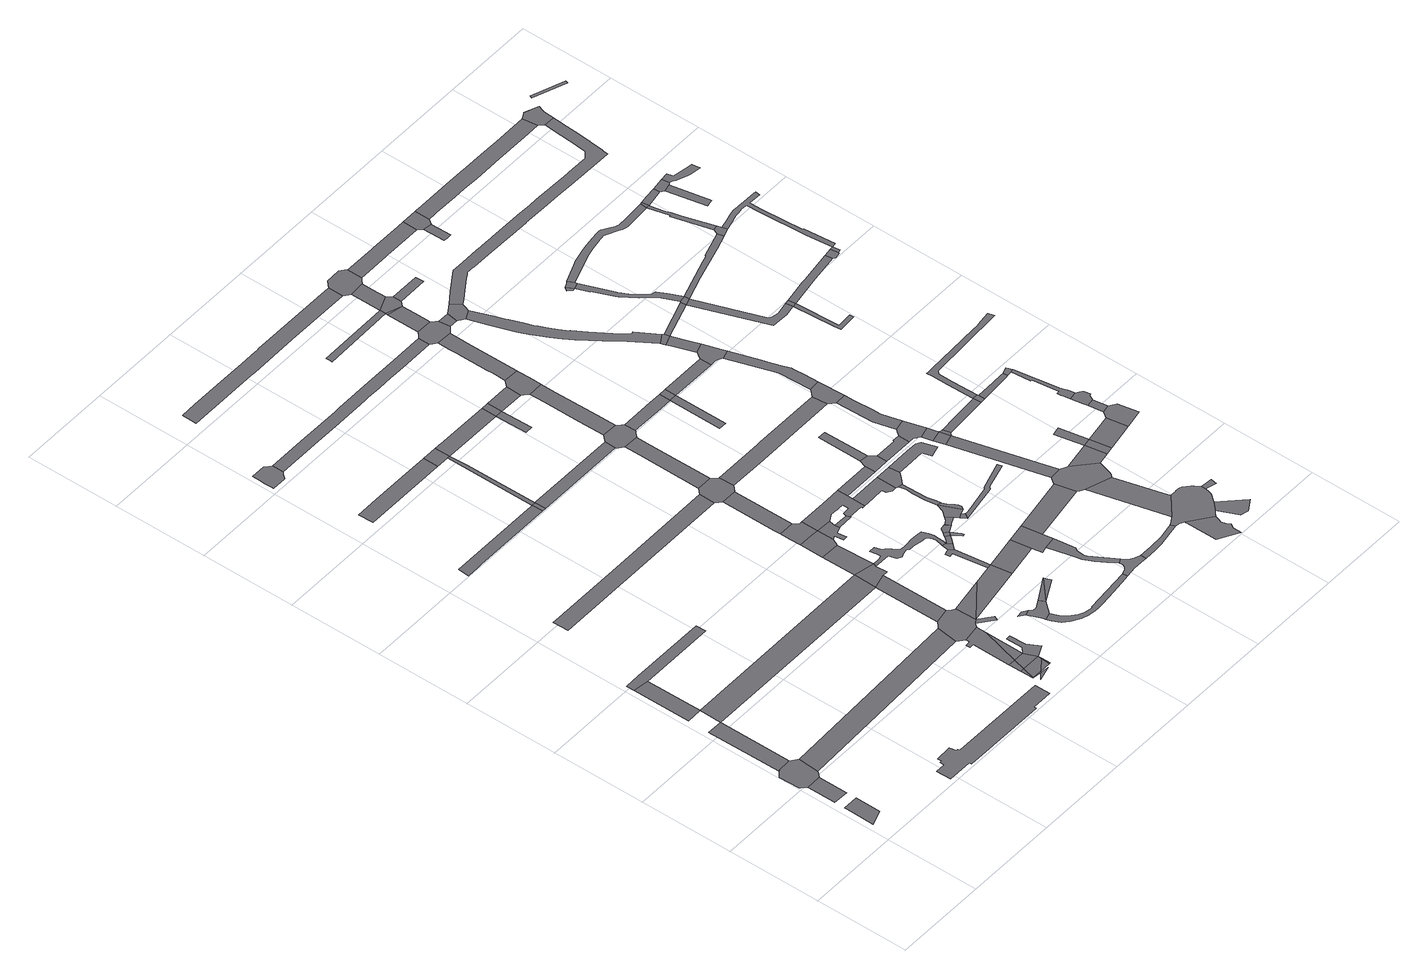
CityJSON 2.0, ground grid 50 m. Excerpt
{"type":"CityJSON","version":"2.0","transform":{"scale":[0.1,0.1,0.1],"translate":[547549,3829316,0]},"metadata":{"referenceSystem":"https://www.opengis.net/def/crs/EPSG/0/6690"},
"CityObjects":{
"road1":{"type":"Road","attributes":{"RoadStructureAttribute.sectionType":"1"},"geometry":[{"type":"MultiSurface","lod":"1","boundaries":[[[0,1,2,3,4]]]}]},
"road2":{"type":"Road","attributes":{"RoadStructureAttribute.sectionType":"1"},"geometry":[{"type":"MultiSurface","lod":"1","boundaries":[[[5,6,7,8,9]]]}]},
"road3":{"type":"Road","geometry":[{"type":"MultiSurface","lod":"1","boundaries":[[[10,11,12,13,14,15,16,17,18,19,5,9,20,21,22]]]}]},
"road4":{"type":"Road","attributes":{"RoadStructureAttribute.sectionType":"1"},"geometry":[{"type":"MultiSurface","lod":"1","boundaries":[[[23,24,13,12,25]]]}]},
"road5":{"type":"Road","geometry":[{"type":"MultiSurface","lod":"1","boundaries":[[[26,27,28,29]]]}]},
"road6":{"type":"Road","attributes":{"RoadStructureAttribute.sectionType":"1"},"geometry":[{"type":"MultiSurface","lod":"1","boundaries":[[[30,31,32,33,26,29]]]}]},
"road7":{"type":"Road","attributes":{"RoadStructureAttribute.sectionType":"1"},"geometry":[{"type":"MultiSurface","lod":"1","boundaries":[[[34,22,21,35]]]}]},
"road8":{"type":"Road","attributes":{"RoadStructureAttribute.sectionType":"1"},"geometry":[{"type":"MultiSurface","lod":"1","boundaries":[[[36,37,38,39,40,41,42,43,44,45,46,47,48,49,50,51]]]}]},
"road9":{"type":"Road","attributes":{"RoadStructureAttribute.sectionType":"1"},"geometry":[{"type":"MultiSurface","lod":"1","boundaries":[[[28,25,52,53]]]}]},
"road10":{"type":"Road","geometry":[{"type":"MultiSurface","lod":"1","boundaries":[[[54,55,56,57,58,59,60,61,62,63,64,65]]]}]},
"road11":{"type":"Road","attributes":{"RoadStructureAttribute.sectionType":"1"},"geometry":[{"type":"MultiSurface","lod":"1","boundaries":[[[66,67,68,69,70,71,72]]]}]},
"road12":{"type":"Road","attributes":{"RoadStructureAttribute.sectionType":"1"},"geometry":[{"type":"MultiSurface","lod":"1","boundaries":[[[73,74,75,76,77,78,79,80]]]}]},
"road13":{"type":"Road","geometry":[{"type":"MultiSurface","lod":"1","boundaries":[[[81,82,83]]]}]},
"road14":{"type":"Road","attributes":{"RoadStructureAttribute.sectionType":"1"},"geometry":[{"type":"MultiSurface","lod":"1","boundaries":[[[84,85,82,86]]]}]},
"road15":{"type":"Road","attributes":{"RoadStructureAttribute.sectionType":"1"},"geometry":[{"type":"MultiSurface","lod":"1","boundaries":[[[87,88,89,90,91,92]]]}]},
"road16":{"type":"Road","attributes":{"RoadStructureAttribute.sectionType":"1"},"geometry":[{"type":"MultiSurface","lod":"1","boundaries":[[[93,94,95,86]]]}]},
"road17":{"type":"Road","geometry":[{"type":"MultiSurface","lod":"1","boundaries":[[[96,81,83,97]]]}]},
"road18":{"type":"Road","attributes":{"RoadStructureAttribute.sectionType":"1"},"geometry":[{"type":"MultiSurface","lod":"1","boundaries":[[[83,82,85,98,99]]]}]},
"road19":{"type":"Road","geometry":[{"type":"MultiSurface","lod":"1","boundaries":[[[98,85,100]]]}]},
"road20":{"type":"Road","geometry":[{"type":"MultiSurface","lod":"1","boundaries":[[[97,83,99,101]]]}]},
"road21":{"type":"Road","attributes":{"RoadStructureAttribute.sectionType":"1"},"geometry":[{"type":"MultiSurface","lod":"1","boundaries":[[[102,103,104,105,106,107,96,97,108]]]}]},
"road22":{"type":"Road","geometry":[{"type":"MultiSurface","lod":"1","boundaries":[[[109,98,100,110]]]}]},
"road23":{"type":"Road","attributes":{"RoadStructureAttribute.sectionType":"1"},"geometry":[{"type":"MultiSurface","lod":"1","boundaries":[[[108,97,101]]]}]},
"road24":{"type":"Road","geometry":[{"type":"MultiSurface","lod":"1","boundaries":[[[99,98,109]]]}]},
"road25":{"type":"Road","geometry":[{"type":"MultiSurface","lod":"1","boundaries":[[[111,112,113,114,115,101,99]]]}]},
"road26":{"type":"Road","geometry":[{"type":"MultiSurface","lod":"1","boundaries":[[[116,72,71,117]]]}]},
"road27":{"type":"Road","geometry":[{"type":"MultiSurface","lod":"1","boundaries":[[[118,119,120,121,122,123,34,35,103,102,124,125,126]]]}]},
"road28":{"type":"Road","attributes":{"RoadStructureAttribute.sectionType":"1"},"geometry":[{"type":"MultiSurface","lod":"1","boundaries":[[[127,72,116,128,129]]]}]},
"road29":{"type":"Road","geometry":[{"type":"MultiSurface","lod":"1","boundaries":[[[130,131,125,124]]]}]},
"road30":{"type":"Road","attributes":{"RoadStructureAttribute.sectionType":"1"},"geometry":[{"type":"MultiSurface","lod":"1","boundaries":[[[132,52,121,120]]]}]},
"road31":{"type":"Road","geometry":[{"type":"MultiSurface","lod":"1","boundaries":[[[92,91,127,129,133]]]}]},
"road32":{"type":"Road","geometry":[{"type":"MultiSurface","lod":"1","boundaries":[[[53,52,132,134,135,136]]]}]},
"road33":{"type":"Road","attributes":{"RoadStructureAttribute.sectionType":"1"},"geometry":[{"type":"MultiSurface","lod":"1","boundaries":[[[137,126,125]]]}]},
"road34":{"type":"Road","geometry":[{"type":"MultiSurface","lod":"1","boundaries":[[[138,139,140,141]]]}]},
"road35":{"type":"Road","attributes":{"RoadStructureAttribute.sectionType":"1"},"geometry":[{"type":"MultiSurface","lod":"1","boundaries":[[[142,143,53,136,144]]]}]},
"road36":{"type":"Road","geometry":[{"type":"MultiSurface","lod":"1","boundaries":[[[145,146,147,141,140,148,149,150,151,152]]]}]},
"road37":{"type":"Road","attributes":{"RoadStructureAttribute.sectionType":"1"},"geometry":[{"type":"MultiSurface","lod":"1","boundaries":[[[153,116,117,154,155]]]}]},
"road38":{"type":"Road","attributes":{"RoadStructureAttribute.sectionType":"1"},"geometry":[{"type":"MultiSurface","lod":"1","boundaries":[[[156,157,137,125,158,159]]]}]},
"road39":{"type":"Road","attributes":{"RoadStructureAttribute.sectionType":"1"},"geometry":[{"type":"MultiSurface","lod":"1","boundaries":[[[160,161,142,144,162,163,164]]]}]},
"road40":{"type":"Road","attributes":{"RoadStructureAttribute.sectionType":"1"},"geometry":[{"type":"MultiSurface","lod":"1","boundaries":[[[165,166,167,168,169,170,171,63,62,172,173,174,175,176,177,178,179,180,181]]]}]},
"road41":{"type":"Road","geometry":[{"type":"MultiSurface","lod":"1","boundaries":[[[182,183,161,160,164,184,185,186]]]}]},
"road42":{"type":"Road","attributes":{"RoadStructureAttribute.sectionType":"1"},"geometry":[{"type":"MultiSurface","lod":"1","boundaries":[[[187,188,189,133,129,190,191,192,193]]]}]},
"road43":{"type":"Road","attributes":{"RoadStructureAttribute.sectionType":"1"},"geometry":[{"type":"MultiSurface","lod":"1","boundaries":[[[194,195,182,186,196]]]}]},
"road44":{"type":"Road","geometry":[{"type":"MultiSurface","lod":"1","boundaries":[[[164,163,197,198,199,200,201,202,203]]]}]},
"road45":{"type":"Road","attributes":{"RoadStructureAttribute.sectionType":"1"},"geometry":[{"type":"MultiSurface","lod":"1","boundaries":[[[204,145,152]]]}]},
"road46":{"type":"Road","geometry":[{"type":"MultiSurface","lod":"1","boundaries":[[[205,206,207,208,209,210,211,212,213,214,215,216,217,218,219,220,221,222,223,224,136,135,225,226,227,228,229,230,231,232,233,234,235,236,237,238,239,240]]]}]},
"road47":{"type":"Road","attributes":{"RoadStructureAttribute.sectionType":"1"},"geometry":[{"type":"MultiSurface","lod":"1","boundaries":[[[241,204,152]]]}]},
"road48":{"type":"Road","attributes":{"RoadStructureAttribute.sectionType":"1"},"geometry":[{"type":"MultiSurface","lod":"1","boundaries":[[[242,243,244,245,246,247,248,151,150,249,250,251,252,253,254,255,256,257,258,259,260]]]}]},
"road49":{"type":"Road","geometry":[{"type":"MultiSurface","lod":"1","boundaries":[[[261,80,79,194,196,262,263,264]]]}]},
"road50":{"type":"Road","attributes":{"RoadStructureAttribute.sectionType":"1"},"geometry":[{"type":"MultiSurface","lod":"1","boundaries":[[[265,266,267,268,269,157,156,270]]]}]},
"road51":{"type":"Road","geometry":[{"type":"MultiSurface","lod":"1","boundaries":[[[271,202,201,272,273]]]}]},
"road52":{"type":"Road","attributes":{"RoadStructureAttribute.sectionType":"1"},"geometry":[{"type":"MultiSurface","lod":"1","boundaries":[[[274,275,276,277,278,279,280,281,282,283,284,285,286]]]}]},
"road53":{"type":"Road","attributes":{"RoadStructureAttribute.sectionType":"1"},"geometry":[{"type":"MultiSurface","lod":"1","boundaries":[[[287,288,184,164,203,289,290,291,292,293,294,295,296,297,298,299,273,272,300,301,302,303,304,305,306,307,308,309]]]}]},
"road54":{"type":"Road","geometry":[{"type":"MultiSurface","lod":"1","boundaries":[[[239,265,270,310,311,240]]]}]},
"road55":{"type":"Road","geometry":[{"type":"MultiSurface","lod":"1","boundaries":[[[312,313,314,192]]]}]},
"road56":{"type":"Road","attributes":{"RoadStructureAttribute.sectionType":"1"},"geometry":[{"type":"MultiSurface","lod":"1","boundaries":[[[315,316,261,264,317,318]]]}]},
"road57":{"type":"Road","geometry":[{"type":"MultiSurface","lod":"1","boundaries":[[[193,192,314,319]]]}]},
"road58":{"type":"Road","attributes":{"RoadStructureAttribute.sectionType":"1"},"geometry":[{"type":"MultiSurface","lod":"1","boundaries":[[[320,321,311,310,322,323]]]}]},
"road59":{"type":"Road","geometry":[{"type":"MultiSurface","lod":"1","boundaries":[[[324,156,159,325]]]}]},
"road60":{"type":"Road","geometry":[{"type":"MultiSurface","lod":"1","boundaries":[[[326,327,320,323,328]]]}]},
"road61":{"type":"Road","geometry":[{"type":"MultiSurface","lod":"1","boundaries":[[[329,330,331,328,323]]]}]},
"road62":{"type":"Road","geometry":[{"type":"MultiSurface","lod":"1","boundaries":[[[332,333,155,154,334,315,318,335,336,337,338,339,340,341]]]}]},
"road63":{"type":"Road","attributes":{"RoadStructureAttribute.sectionType":"1"},"geometry":[{"type":"MultiSurface","lod":"1","boundaries":[[[342,343,326,328,344]]]}]},
"road64":{"type":"Road","attributes":{"RoadStructureAttribute.sectionType":"1"},"geometry":[{"type":"MultiSurface","lod":"1","boundaries":[[[345,342,344]]]}]},
"road65":{"type":"Road","attributes":{"RoadStructureAttribute.sectionType":"1"},"geometry":[{"type":"MultiSurface","lod":"1","boundaries":[[[319,314,346,347]]]}]},
"road66":{"type":"Road","attributes":{"RoadStructureAttribute.sectionType":"1"},"geometry":[{"type":"MultiSurface","lod":"1","boundaries":[[[348,349,350,351,345,344,352,353,354,355]]]}]},
"road67":{"type":"Road","attributes":{"RoadStructureAttribute.sectionType":"1"},"geometry":[{"type":"MultiSurface","lod":"1","boundaries":[[[356,357,358,332,341,359,360,361,362]]]}]},
"road68":{"type":"Road","geometry":[{"type":"MultiSurface","lod":"1","boundaries":[[[363,324,325,364,365,366,367]]]}]},
"road69":{"type":"Road","attributes":{"RoadStructureAttribute.sectionType":"1"},"geometry":[{"type":"MultiSurface","lod":"1","boundaries":[[[368,369,370,371,366,365,372,373,374,375,376,377,378]]]}]},
"road70":{"type":"Road","attributes":{"RoadStructureAttribute.sectionType":"1"},"geometry":[{"type":"MultiSurface","lod":"1","boundaries":[[[306,305,379,380,381,382,383,384]]]}]},
"road71":{"type":"Road","attributes":{"RoadStructureAttribute.sectionType":"1"},"geometry":[{"type":"MultiSurface","lod":"1","boundaries":[[[385,386,387,388]]]}]},
"road72":{"type":"Road","geometry":[{"type":"MultiSurface","lod":"1","boundaries":[[[389,390,391,378,377,392,393,394,260,259,395,396,397,398]]]}]},
"road73":{"type":"Road","geometry":[{"type":"MultiSurface","lod":"1","boundaries":[[[399,400,401,348,355,386,385,402]]]}]},
"road74":{"type":"Road","attributes":{"RoadStructureAttribute.sectionType":"1"},"geometry":[{"type":"MultiSurface","lod":"1","boundaries":[[[309,308,403,404]]]}]},
"road75":{"type":"Road","attributes":{"RoadStructureAttribute.sectionType":"1"},"geometry":[{"type":"MultiSurface","lod":"1","boundaries":[[[399,402,405,406,407,408,409,410]]]}]},
"road76":{"type":"Road","geometry":[{"type":"MultiSurface","lod":"1","boundaries":[[[411,412,347,346,413,356,362,414,415,416]]]}]},
"road77":{"type":"Road","attributes":{"RoadStructureAttribute.sectionType":"1"},"geometry":[{"type":"MultiSurface","lod":"1","boundaries":[[[417,418,419,420,421]]]}]},
"road78":{"type":"Road","attributes":{"RoadStructureAttribute.sectionType":"1"},"geometry":[{"type":"MultiSurface","lod":"1","boundaries":[[[422,423,424,425,426,399,410,427,428,429,430]]]}]},
"road79":{"type":"Road","attributes":{"RoadStructureAttribute.sectionType":"1"},"geometry":[{"type":"MultiSurface","lod":"1","boundaries":[[[431,338,337,432,433,434]]]}]},
"road80":{"type":"Road","geometry":[{"type":"MultiSurface","lod":"1","boundaries":[[[384,383,422,430,435,436,437]]]}]},
"road81":{"type":"Road","attributes":{"RoadStructureAttribute.sectionType":"1"},"geometry":[{"type":"MultiSurface","lod":"1","boundaries":[[[438,439,440,441,442,443,444,445,411,416,446,447,448,449]]]}]},
"road82":{"type":"Road","attributes":{"RoadStructureAttribute.sectionType":"1"},"geometry":[{"type":"MultiSurface","lod":"1","boundaries":[[[450,451,452,263,262,453,454,455]]]}]},
"road83":{"type":"Road","geometry":[{"type":"MultiSurface","lod":"1","boundaries":[[[456,404,403,457,458,459]]]}]},
"road84":{"type":"Road","attributes":{"RoadStructureAttribute.sectionType":"1"},"geometry":[{"type":"MultiSurface","lod":"1","boundaries":[[[433,460,461,462]]]}]},
"road85":{"type":"Road","attributes":{"RoadStructureAttribute.sectionType":"1"},"geometry":[{"type":"MultiSurface","lod":"1","boundaries":[[[463,464,465,466,467,468,469,470,471,388,387]]]}]},
"road86":{"type":"Road","attributes":{"RoadStructureAttribute.sectionType":"1"},"geometry":[{"type":"MultiSurface","lod":"1","boundaries":[[[472,473,474,398,397,475,476,477]]]}]},
"road87":{"type":"Road","attributes":{"RoadStructureAttribute.sectionType":"1"},"geometry":[{"type":"MultiSurface","lod":"1","boundaries":[[[478,363,367,479,480]]]}]},
"road88":{"type":"Road","geometry":[{"type":"MultiSurface","lod":"1","boundaries":[[[481,482,483,181,180,484,438,449,485,486,487,488,489]]]}]},
"road89":{"type":"Road","attributes":{"RoadStructureAttribute.sectionType":"1"},"geometry":[{"type":"MultiSurface","lod":"1","boundaries":[[[490,491,492,456,459]]]}]},
"road90":{"type":"Road","geometry":[{"type":"MultiSurface","lod":"1","boundaries":[[[434,433,462,493]]]}]},
"road91":{"type":"Road","attributes":{"RoadStructureAttribute.sectionType":"1"},"geometry":[{"type":"MultiSurface","lod":"1","boundaries":[[[494,481,489,495,496]]]}]},
"road92":{"type":"Road","attributes":{"RoadStructureAttribute.sectionType":"1"},"geometry":[{"type":"MultiSurface","lod":"1","boundaries":[[[421,497,494,496]]]}]},
"road93":{"type":"Road","geometry":[{"type":"MultiSurface","lod":"1","boundaries":[[[498,499,500,501,502,503,504,437,436]]]}]},
"road94":{"type":"Road","attributes":{"RoadStructureAttribute.sectionType":"1"},"geometry":[{"type":"MultiSurface","lod":"1","boundaries":[[[505,506,458,457,507,508]]]}]},
"road95":{"type":"Road","geometry":[{"type":"MultiSurface","lod":"1","boundaries":[[[509,417,421,496,510,511]]]}]},
"road96":{"type":"Road","attributes":{"RoadStructureAttribute.sectionType":"1"},"geometry":[{"type":"MultiSurface","lod":"1","boundaries":[[[487,486,512,513]]]}]},
"road97":{"type":"Road","attributes":{"RoadStructureAttribute.sectionType":"1"},"geometry":[{"type":"MultiSurface","lod":"1","boundaries":[[[514,515,516,417,509]]]}]},
"road98":{"type":"Road","geometry":[{"type":"MultiSurface","lod":"1","boundaries":[[[517,518,519,286,285,516,515,520,521,522]]]}]},
"road99":{"type":"Road","attributes":{"RoadStructureAttribute.sectionType":"1"},"geometry":[{"type":"MultiSurface","lod":"1","boundaries":[[[493,462,523,524]]]}]},
"road100":{"type":"Road","geometry":[{"type":"MultiSurface","lod":"1","boundaries":[[[525,513,512,526,527,528,529,530,531,532]]]}]},
"road101":{"type":"Road","attributes":{"RoadStructureAttribute.sectionType":"1"},"geometry":[{"type":"MultiSurface","lod":"1","boundaries":[[[533,534,535,536,537,538,539,540,541,542,543,544,545]]]}]},
"road102":{"type":"Road","attributes":{"RoadStructureAttribute.sectionType":"1"},"geometry":[{"type":"MultiSurface","lod":"1","boundaries":[[[546,547,548,549,550,551]]]}]},
"road103":{"type":"Road","geometry":[{"type":"MultiSurface","lod":"1","boundaries":[[[552,553,554,511,510]]]}]},
"road104":{"type":"Road","geometry":[{"type":"MultiSurface","lod":"1","boundaries":[[[555,556,557,558,508,507,559,560,561,562,563]]]}]},
"road105":{"type":"Road","attributes":{"RoadStructureAttribute.sectionType":"1"},"geometry":[{"type":"MultiSurface","lod":"1","boundaries":[[[564,565,566,567,568,569,570,571,572]]]}]},
"road106":{"type":"Road","attributes":{"RoadStructureAttribute.sectionType":"1"},"geometry":[{"type":"MultiSurface","lod":"1","boundaries":[[[573,574,570,569,568,567]]]}]},
"road107":{"type":"Road","geometry":[{"type":"MultiSurface","lod":"1","boundaries":[[[575,576,577,578,579,580,549,548,581,472,477,582,533,545,583,584,585,586,587,588,589]]]}]},
"road108":{"type":"Road","attributes":{"RoadStructureAttribute.sectionType":"1"},"geometry":[{"type":"MultiSurface","lod":"1","boundaries":[[[590,591,563,562,574,573]]]}]},
"road109":{"type":"Road","geometry":[{"type":"MultiSurface","lod":"1","boundaries":[[[592,572,571,593,594,478,480,595,596,546,551,597,598,599,600]]]}]},
"road110":{"type":"Road","attributes":{"RoadStructureAttribute.sectionType":"1"},"geometry":[{"type":"MultiSurface","lod":"1","boundaries":[[[601,602,603,604,605,606,607,608,609,610,611,612,613,614,615,616,529,528,617,618,619,620,621,622,623,624,625,626,627,628,629,630,631,632]]]}]},
"road111":{"type":"Road","attributes":{"RoadStructureAttribute.sectionType":"1"},"geometry":[{"type":"MultiSurface","lod":"1","boundaries":[[[633,634,635,636,637,638,556,555]]]}]},
"road112":{"type":"Road","attributes":{"RoadStructureAttribute.sectionType":"1"},"geometry":[{"type":"MultiSurface","lod":"1","boundaries":[[[639,640,641,642,643,644,645,646,647,567,648,649,650,651,652,653,654,655,656,657,658,659,660,661]]]}]},
"road113":{"type":"Road","geometry":[{"type":"MultiSurface","lod":"1","boundaries":[[[662,663,664,665,666,667,668,669,455,454,637,636]]]}]},
"road114":{"type":"Road","attributes":{"RoadStructureAttribute.sectionType":"1"},"geometry":[{"type":"MultiSurface","lod":"1","boundaries":[[[585,584,670,671,672,673]]]}]},
"road115":{"type":"Road","geometry":[{"type":"MultiSurface","lod":"1","boundaries":[[[674,675,676,677,678,524,523,679,680,681,682,683,684,685,686,687,688,689,690,691]]]}]},
"road116":{"type":"Road","attributes":{"RoadStructureAttribute.sectionType":"1"},"geometry":[{"type":"MultiSurface","lod":"1","boundaries":[[[692,693,600,599,694]]]}]},
"road117":{"type":"Road","attributes":{"RoadStructureAttribute.sectionType":"1"},"geometry":[{"type":"MultiSurface","lod":"1","boundaries":[[[695,696,697,698,699,700,701,702,691,690,703,704,668,667]]]}]},
"road118":{"type":"Road","geometry":[{"type":"MultiSurface","lod":"1","boundaries":[[[632,631,705,706,707]]]}]},
"road119":{"type":"Road","attributes":{"RoadStructureAttribute.sectionType":"1"},"geometry":[{"type":"MultiSurface","lod":"1","boundaries":[[[708,709,710,706,705,711,676,675]]]}]},
"road120":{"type":"Road","attributes":{"RoadStructureAttribute.sectionType":"1"},"geometry":[{"type":"MultiSurface","lod":"1","boundaries":[[[712,713,714,661,660,715,716,717,718,719]]]}]},
"road121":{"type":"Road","attributes":{"RoadStructureAttribute.sectionType":"1"},"geometry":[{"type":"MultiSurface","lod":"1","boundaries":[[[720,721,722,522,521,723,724,725,726,727,728]]]}]},
"road122":{"type":"Road","geometry":[{"type":"MultiSurface","lod":"1","boundaries":[[[729,730,731,732,589,588]]]}]},
"road123":{"type":"Road","geometry":[{"type":"MultiSurface","lod":"1","boundaries":[[[733,692,694,734]]]}]},
"road124":{"type":"Road","geometry":[{"type":"MultiSurface","lod":"1","boundaries":[[[735,736,737,692,733]]]}]},
"road125":{"type":"Road","attributes":{"RoadStructureAttribute.sectionType":"1"},"geometry":[{"type":"MultiSurface","lod":"1","boundaries":[[[738,707,706,739]]]}]},
"road126":{"type":"Road","geometry":[{"type":"MultiSurface","lod":"1","boundaries":[[[740,741,742,743]]]}]},
"road127":{"type":"Road","geometry":[{"type":"MultiSurface","lod":"1","boundaries":[[[744,745,746,740,743,747,748]]]}]},
"road128":{"type":"Road","geometry":[{"type":"MultiSurface","lod":"1","boundaries":[[[749,750,712,719,751,752,753]]]}]},
"road129":{"type":"Road","attributes":{"RoadStructureAttribute.sectionType":"1"},"geometry":[{"type":"MultiSurface","lod":"1","boundaries":[[[754,733,734,755,756]]]}]},
"road130":{"type":"Road","attributes":{"RoadStructureAttribute.sectionType":"1"},"geometry":[{"type":"MultiSurface","lod":"1","boundaries":[[[757,758,759,760,761,762,763,764,765,766,747,743,767,768,769,770,771,772,773,774,775,776,777,778,779,780]]]}]},
"road131":{"type":"Road","geometry":[{"type":"MultiSurface","lod":"1","boundaries":[[[781,782,783,784,785]]]}]},
"road132":{"type":"Road","geometry":[{"type":"MultiSurface","lod":"1","boundaries":[[[780,779,738,739,786]]]}]},
"road133":{"type":"Road","attributes":{"RoadStructureAttribute.sectionType":"1"},"geometry":[{"type":"MultiSurface","lod":"1","boundaries":[[[787,788,789,753,752,790,791,792,793]]]}]},
"road134":{"type":"Road","geometry":[{"type":"MultiSurface","lod":"1","boundaries":[[[728,727,794,781,785,795,796]]]}]},
"road135":{"type":"Road","geometry":[{"type":"MultiSurface","lod":"1","boundaries":[[[797,798,799,800,754,756,801,802,803,804]]]}]},
"road136":{"type":"Road","attributes":{"RoadStructureAttribute.sectionType":"1"},"geometry":[{"type":"MultiSurface","lod":"1","boundaries":[[[805,806,807,786,739,808,809,810,811,812,813,814]]]}]},
"road137":{"type":"Road","attributes":{"RoadStructureAttribute.sectionType":"1"},"geometry":[{"type":"MultiSurface","lod":"1","boundaries":[[[815,816,799,798]]]}]},
"road138":{"type":"Road","geometry":[{"type":"MultiSurface","lod":"1","boundaries":[[[817,818,819,820,816,815,821,822,823]]]}]},
"road139":{"type":"Road","attributes":{"RoadStructureAttribute.sectionType":"1"},"geometry":[{"type":"MultiSurface","lod":"1","boundaries":[[[824,825,826,827,828,829,830,831,832,833,834,835,836,837,819,818]]]}]},
"road140":{"type":"Road","geometry":[{"type":"MultiSurface","lod":"1","boundaries":[[[838,787,793,831,830]]]}]},
"road141":{"type":"Road","geometry":[{"type":"MultiSurface","lod":"1","boundaries":[[[839,814,813,840]]]}]},
"road142":{"type":"Road","attributes":{"RoadStructureAttribute.sectionType":"1"},"geometry":[{"type":"MultiSurface","lod":"1","boundaries":[[[841,842,843,844,845,846,840,813]]]}]},
"road143":{"type":"Road","attributes":{"RoadStructureAttribute.sectionType":"1"},"geometry":[{"type":"MultiSurface","lod":"1","boundaries":[[[847,848,849,850,851,852,853,854,855,856,857,858,712,750,859,860,861,862]]]}]},
"road144":{"type":"Road","attributes":{"RoadStructureAttribute.sectionType":"1"},"geometry":[{"type":"MultiSurface","lod":"1","boundaries":[[[863,864,865,866,867,868,869,870,871,872,873,874,875,876,877,878,744,748,879,880,881,882,883,884,885,886,887,888,889,890,891,892,893]]]}]},
"road145":{"type":"Road","attributes":{"RoadStructureAttribute.sectionType":"1"},"geometry":[{"type":"MultiSurface","lod":"1","boundaries":[[[894,895,896,897,898,899,900,901,902,903,904,905,906,907,908,909,910,911,912,913,914,915,916,917,525,532,918,919,920,921,922,923,924,925,926,927,928,929,930,931,932,933,934,935,936,937,938,939,940,941,942,943,944,945,946,947]]]}]},
"road146":{"type":"Road","attributes":{"RoadStructureAttribute.sectionType":"1"},"geometry":[{"type":"MultiSurface","lod":"1","boundaries":[[[948,949,950,951,952,780,786,953,954,955]]]}]},
"road147":{"type":"Road","attributes":{"RoadStructureAttribute.sectionType":"1"},"geometry":[{"type":"MultiSurface","lod":"1","boundaries":[[[956,957,958,839,840,959,960,961]]]}]},
"road148":{"type":"Road","attributes":{"RoadStructureAttribute.sectionType":"1"},"geometry":[{"type":"MultiSurface","lod":"1","boundaries":[[[962,963,964,965,966,967,968,969,970,971,972,973,796,795,974,975,976,977,978,979,980,981,982,983]]]}]},
"road149":{"type":"Road","geometry":[{"type":"MultiSurface","lod":"1","boundaries":[[[984,985,948,955,986,987]]]}]},
"road150":{"type":"Road","attributes":{"RoadStructureAttribute.sectionType":"1"},"geometry":[{"type":"MultiSurface","lod":"1","boundaries":[[[988,989,990,991,992,993,994,892,995,996,985,984]]]}]},
"road151":{"type":"Road","geometry":[{"type":"MultiSurface","lod":"1","boundaries":[[[997,893,892,994]]]}]},
"road152":{"type":"Road","geometry":[{"type":"MultiSurface","lod":"1","boundaries":[[[998,956,961,999,1000,1001,1002]]]}]},
"road153":{"type":"Road","attributes":{"RoadStructureAttribute.sectionType":"1"},"geometry":[{"type":"MultiSurface","lod":"1","boundaries":[[[1003,1004,1005,997,994,1006]]]}]},
"road154":{"type":"Road","attributes":{"RoadStructureAttribute.sectionType":"1"},"geometry":[{"type":"MultiSurface","lod":"1","boundaries":[[[1007,998,1002,1008]]]}]},
"road155":{"type":"Road","attributes":{"RoadStructureAttribute.sectionType":"1"},"geometry":[{"type":"MultiSurface","lod":"1","boundaries":[[[1009,1010,1011,1012,1013,1014,1015,1016,1017,987,986,1018,1019,1020,1021,1022,1023,1024,1025,1026,1007,1027,1028,1029,1030,1031,1032,1033,1034]]]}]},
"road156":{"type":"Road","geometry":[{"type":"MultiSurface","lod":"1","boundaries":[[[1035,1036,1037,1038,1039]]]}]},
"road157":{"type":"Road","geometry":[{"type":"MultiSurface","lod":"1","boundaries":[[[1040,1003,1006,1041,1039,1038,1042]]]}]},
"road158":{"type":"Road","attributes":{"RoadStructureAttribute.sectionType":"1"},"geometry":[{"type":"MultiSurface","lod":"1","boundaries":[[[1043,1044,1045,1040,1042,1046,1047,1048,1049,1050,1051,1052,1053,1054,1055,1056,1057]]]}]},
"road159":{"type":"Road","attributes":{"RoadStructureAttribute.sectionType":"1"},"geometry":[{"type":"MultiSurface","lod":"1","boundaries":[[[1058,1059,983,982,1060,894,947,1061,1062,1063,1064]]]}]},
"road160":{"type":"Road","geometry":[{"type":"MultiSurface","lod":"1","boundaries":[[[1065,1058,1064]]]}]},
"road161":{"type":"Road","geometry":[{"type":"MultiSurface","lod":"1","boundaries":[[[1066,1067,1068,1069,1070]]]}]}
},
"vertices":[
[38,277,0],[38,262,0],[38,114,0],[119,142,0],[119,277,0],
[38,486,0],[39,338,0],[39,335,0],[118,330,0],[118,487,0],
[147,633,0],[138,641,0],[118,658,0],[37,653,0],[55,654,0],[37,652,0],[24,641,0],[8,627,0],[11,517,0],[16,511,0],[141,512,0],[145,517,0],[151,628,0],
[34,1049,0],[36,875,0],[116,1048,0],
[34,1474,0],[35,1165,0],[117,1167,0],[116,1465,0],
[526,1465,0],[526,1519,0],[116,1519,0],[34,1517,0],
[1188,670,0],[1171,558,0],
[647,110,0],[642,121,0],[633,122,0],[626,155,0],[540,151,0],[541,129,0],[529,129,0],[529,107,0],[476,107,0],[477,26,0],[608,26,0],[609,14,0],[1066,13,0],[1066,26,0],[1176,26,0],[1176,109,0],
[1216,1051,0],[1219,1173,0],
[29,3648,0],[29,3608,0],[29,3575,0],[29,3543,0],[29,3527,0],[107,3527,0],[108,3529,0],[127,3551,0],[136,3561,0],[138,3621,0],[127,3631,0],[108,3648,0],
[657,2566,0],[143,2564,0],[139,2505,0],[208,2505,0],[235,2506,0],[667,2507,0],[667,2566,0],
[595,2027,0],[240,2025,0],[226,2025,0],[211,2026,0],[144,2025,0],[147,1943,0],[1186,1946,0],[1187,2030,0],
[1206,213,0],[1206,144,0],[1225,213,0],
[1254,140,0],[1261,144,0],[1254,139,0],
[444,3128,0],[260,3129,0],[135,3129,0],[139,3048,0],[595,3047,0],[595,3128,0],
[1253,139,0],[1220,112,0],[1300,135,0],
[1206,279,0],[1243,279,0],
[1326,195,0],[1327,213,0],
[1322,145,0],
[1300,279,0],
[1300,542,0],[1208,527,0],[1208,508,0],[1183,507,0],[1184,484,0],[1206,485,0],[1300,490,0],
[1328,196,0],[1328,146,0],
[1388,243,0],[1352,308,0],[1351,394,0],[1327,393,0],[1328,305,0],
[687,2567,0],[687,2507,0],
[1327,691,0],[1319,698,0],[1299,714,0],[1219,700,0],[1199,680,0],[1193,675,0],[1316,562,0],[1337,577,0],[1333,687,0],
[665,3047,0],[683,2953,0],[677,3047,0],
[1394,500,0],[1405,523,0],
[1298,1073,0],
[677,3128,0],
[1324,1072,0],[1322,1134,0],[1327,1152,0],
[1524,721,0],
[1502,449,0],[1468,444,0],[1497,422,0],[1527,430,0],
[1218,1355,0],[1219,1179,0],[1318,1353,0],
[1604,436,0],[1562,412,0],[1547,415,0],[1527,357,0],[1529,353,0],[1533,336,0],[1572,346,0],[1621,407,0],
[697,2567,0],[1181,2507,0],[1184,2567,0],
[1649,743,0],[1628,739,0],[1525,610,0],[1667,635,0],
[1297,1480,0],[1217,1480,0],[1321,1358,0],[1335,1388,0],[1335,1478,0],
[1031,3624,0],[1003,3624,0],[817,3623,0],[613,3622,0],[584,3622,0],[387,3621,0],[364,3622,0],[363,3562,0],[509,3562,0],[720,3563,0],[743,3563,0],[822,3563,0],[902,3563,0],[920,3563,0],[989,3563,0],[1175,3563,0],[1177,3625,0],
[1217,1593,0],[1217,1538,0],[1335,1568,0],[1324,1568,0],[1298,1593,0],
[741,3128,0],[732,3128,0],[722,3128,0],[691,3047,0],[993,3046,0],[1007,3045,0],[1007,3127,0],
[1215,1920,0],[1216,1626,0],[1296,1919,0],
[1356,1399,0],[1363,1352,0],[1387,1352,0],[1378,1401,0],[1412,1414,0],[1411,1440,0],[1415,1473,0],
[1730,508,0],
[1633,998,0],[1636,1029,0],[1636,1055,0],[1630,1085,0],[1617,1114,0],[1597,1116,0],[1583,1117,0],[1554,1120,0],[1520,1115,0],[1500,1112,0],[1472,1117,0],[1465,1127,0],[1452,1150,0],[1433,1171,0],[1422,1182,0],[1411,1215,0],[1379,1216,0],[1386,1181,0],[1388,1159,0],[1369,1152,0],[1408,1134,0],[1420,1092,0],[1440,1080,0],[1459,1088,0],[1491,1094,0],[1499,1084,0],[1520,1084,0],[1538,1083,0],[1562,1078,0],[1586,1075,0],[1591,1075,0],[1607,1067,0],[1617,1045,0],[1618,1027,0],[1611,988,0],[1628,984,0],
[1745,471,0],
[1722,225,0],[1720,220,0],[1677,228,0],[1650,241,0],[1623,260,0],[1602,281,0],[1587,306,0],[1541,307,0],[1561,268,0],[1589,242,0],[1637,215,0],[1669,203,0],[1702,198,0],[1734,198,0],[1766,199,0],[1854,208,0],[1954,222,0],[1975,225,0],[1972,249,0],
[1214,2057,0],[1327,1948,0],[1324,2029,0],[1295,2057,0],
[1605,951,0],[1596,948,0],[1574,942,0],[1578,918,0],[1598,922,0],[1624,932,0],
[1485,1439,0],[1496,1416,0],[1489,1438,0],
[681,4137,0],[668,4136,0],[655,4136,0],[561,4137,0],[384,4136,0],[225,4135,0],[137,4135,0],[135,4054,0],[526,4055,0],[551,4055,0],[818,4057,0],[1176,4057,0],[1177,4138,0],
[1515,1568,0],[1433,1568,0],[1431,1482,0],[1453,1495,0],[1470,1495,0],[1479,1495,0],[1494,1494,0],[1516,1494,0],[1522,1494,0],[1533,1493,0],[1533,1459,0],[1516,1458,0],[1494,1456,0],[1497,1416,0],[1497,1422,0],[1517,1422,0],[1575,1422,0],[1574,1413,0],[1589,1413,0],[1589,1483,0],[1592,1497,0],[1592,1514,0],[1592,1569,0],
[1649,961,0],[1630,978,0],
[1009,2878,0],[1049,2879,0],[1047,3046,0],
[1214,2477,0],[1214,2395,0],[1294,2395,0],[1294,2476,0],
[1047,3127,0],
[1662,1017,0],[1644,994,0],[1666,979,0],[1682,1001,0],
[1828,775,0],[1845,667,0],
[1674,1034,0],[1668,1025,0],[1698,1018,0],
[1716,954,0],[1726,956,0],[1723,971,0],
[1213,2599,0],[1193,2577,0],[1192,2497,0],[1313,2496,0],[1322,2505,0],[1324,2508,0],[1322,2567,0],[1313,2576,0],[1312,2577,0],[1294,2597,0],
[1712,1063,0],[1690,1058,0],[1734,1038,0],
[1721,1064,0],
[1178,3045,0],[1182,3127,0],
[1756,1090,0],[1744,1076,0],[1731,1068,0],[1724,1064,0],[1739,1041,0],[1750,1046,0],[1764,1052,0],[1780,1062,0],
[1210,3017,0],[1211,2937,0],[1212,2734,0],[1292,2734,0],[1292,2735,0],[1290,2938,0],[1290,3018,0],
[1926,792,0],[1855,613,0],[1889,622,0],[1953,632,0],[1945,684,0],
[1960,447,0],[1955,461,0],[1959,503,0],[1970,518,0],[1918,511,0],[1924,481,0],[1932,448,0],[1955,397,0],[1985,348,0],[2017,305,0],[2039,319,0],
[1650,1414,0],[1715,1417,0],[1717,1394,0],[1742,1377,0],[1765,1379,0],[1764,1484,0],
[1818,1049,0],[1796,1036,0],[1814,1008,0],[1832,1036,0],
[2085,272,0],[2067,282,0],[2050,300,0],[2020,289,0],[2012,272,0],[1999,261,0],[2035,231,0],[2101,230,0],[2114,230,0],[2114,263,0],
[1797,1166,0],[1782,1125,0],[1763,1099,0],[1846,1059,0],
[1787,1514,0],[1787,1569,0],
[1856,1076,0],[1856,1094,0],[1848,1108,0],[1836,1124,0],[1827,1141,0],[1818,1161,0],
[1210,3158,0],[1199,3146,0],[1200,3026,0],[1290,3086,0],[1289,3146,0],[1289,3154,0],
[1208,3870,0],[819,3864,0],[819,3848,0],[819,3831,0],[1208,3838,0],
[1780,1372,0],[1787,1335,0],[1784,1293,0],[1787,1226,0],[1792,1199,0],[1813,1190,0],[1806,1233,0],[1801,1291,0],[1801,1371,0],
[1505,2568,0],[1506,2508,0],[1570,2508,0],[1570,2568,0],
[1830,1400,0],[1853,1425,0],[1848,1484,0],
[1208,3538,0],[1208,3475,0],[1209,3437,0],[1209,3431,0],[1209,3424,0],[1209,3260,0],[1210,3231,0],[1210,3163,0],[1289,3160,0],[1288,3442,0],[1288,3450,0],[1289,3537,0],
[1614,2030,0],[1596,2030,0],[1511,2030,0],[1512,1948,0],[1990,1951,0],[1984,2031,0],
[1800,1609,0],[1872,1515,0],[1872,1569,0],[1845,1602,0],
[1570,2224,0],[1610,2224,0],[1610,2508,0],
[1842,1013,0],[2020,1045,0],[2034,1058,0],[2171,1097,0],[2163,1121,0],[2014,1073,0],[2008,1067,0],[1851,1033,0],[1841,1033,0],
[2345,281,0],[2267,266,0],[2187,260,0],[2183,231,0],[2226,236,0],[2357,257,0],
[2226,845,0],[1947,685,0],[2251,738,0],
[1208,3653,0],[1189,3636,0],[1187,3634,0],[1187,3554,0],[1309,3553,0],[1322,3563,0],[1317,3623,0],[1307,3633,0],[1290,3650,0],
[1843,1846,0],[1822,1846,0],[1801,1846,0],
[1610,2569,0],
[1207,3826,0],[1289,3742,0],[1289,3811,0],
[1207,3834,0],
[1873,1425,0],[2011,1429,0],[2025,1379,0],[2085,1395,0],[2061,1472,0],[2039,1486,0],[1980,1486,0],
[1993,1575,0],[1993,1569,0],[2031,1515,0],[2031,1575,0],
[1289,3904,0],[1311,3834,0],[1311,3879,0],
[1370,3564,0],[1378,3622,0],
[1288,3984,0],[1288,4036,0],[1208,4033,0],
[1308,4153,0],[1289,4171,0],[1207,4168,0],[1308,4056,0],[1317,4064,0],[1318,4143,0],
[1860,2508,0],[1860,2570,0],
[1432,3658,0],[1381,3556,0],[1387,3551,0],[1404,3539,0],[1454,3565,0],[1460,3585,0],[1463,3594,0],[1466,3608,0],
[2403,242,0],[2403,234,0],[2403,232,0],[2403,135,0],[2404,64,0],[2507,4,0],[2508,53,0],[2520,74,0],[2510,96,0],[2504,119,0],[2509,134,0],[2513,149,0],[2515,157,0],
[2287,717,0],[2390,313,0],[2391,309,0],[2495,398,0],[2484,436,0],[2418,672,0],
[1471,3834,0],[1471,3851,0],[1471,3879,0],
[2117,1623,0],[2057,1607,0],[2050,1598,0],[2040,1585,0],[2058,1515,0],[2072,1505,0],[2076,1502,0],[2089,1493,0],[2148,1509,0],
[2312,893,0],[2286,990,0],[2180,1391,0],[2179,1394,0],[2129,1380,0],[2128,1380,0],[2119,1378,0],[2251,882,0],[2313,888,0],
[2163,1451,0],[2104,1436,0],
[2606,355,0],[2599,364,0],[2569,391,0],[2551,396,0],[2531,397,0],[2528,397,0],[2365,289,0],[2381,254,0],[2531,172,0],[2544,184,0],[2582,222,0],[2615,263,0],[2620,285,0],[2623,301,0],[2623,328,0],
[2162,1458,0],[2161,1460,0],
[2347,869,0],[2247,876,0],[2229,850,0],[2260,733,0],[2263,731,0],[2433,687,0],[2440,705,0],[2459,771,0],[2351,867,0],
[1805,2910,0],[1795,2905,0],[1764,2943,0],[1719,3007,0],[1680,3067,0],[1639,3132,0],[1634,3132,0],[1607,3180,0],[1583,3232,0],[1569,3263,0],[1560,3282,0],[1545,3322,0],[1519,3390,0],[1514,3405,0],[1497,3451,0],[1491,3467,0],[1437,3437,0],[1458,3376,0],[1481,3314,0],[1493,3281,0],[1498,3269,0],[1503,3258,0],[1524,3216,0],[1546,3175,0],[1576,3124,0],[1604,3077,0],[1640,3027,0],[1677,2979,0],[1706,2942,0],[1743,2889,0],[1825,2769,0],[1874,2800,0],
[2088,1727,0],[2087,1772,0],[2082,1874,0],[2080,1923,0],[2022,1922,0],[2028,1720,0],
[2181,1448,0],[2179,1447,0],[2176,1447,0],[2174,1448,0],[2172,1448,0],[2169,1449,0],[2168,1450,0],[2167,1451,0],[2165,1452,0],[2180,1396,0],[2181,1397,0],[2181,1398,0],[2182,1399,0],[2183,1400,0],[2184,1401,0],[2185,1402,0],[2186,1403,0],[2187,1404,0],[2189,1405,0],[2190,1406,0],[2191,1407,0],[2193,1408,0],[2183,1448,0],
[2079,1939,0],[2079,1945,0],[2078,1978,0],[2076,2014,0],[2076,2036,0],[2074,2070,0],[2016,2065,0],[1998,2046,0],
[2587,87,0],[2591,77,0],[2633,66,0],[2695,106,0],
[1965,2535,0],[1936,2624,0],[1883,2606,0],[1875,2593,0],[1866,2579,0],[1895,2509,0],[1898,2508,0],[1900,2508,0],[1903,2507,0],[1906,2505,0],[1912,2503,0],[1916,2501,0],[1918,2500,0],[1922,2498,0],[1924,2497,0],[1926,2495,0],[1928,2494,0],[1974,2508,0],
[2501,894,0],[2484,891,0],[2522,783,0],
[2071,2147,0],[2071,2148,0],[2069,2198,0],[2068,2218,0],[2053,2258,0],[2043,2292,0],[2042,2293,0],[2022,2356,0],[1929,2490,0],[2009,2242,0],
[1833,2746,0],[1888,2766,0],[1880,2791,0],
[1917,2681,0],[1891,2759,0],[1889,2764,0],[1842,2721,0],
[2425,1467,0],[2421,1466,0],[2278,1455,0],[2194,1408,0],[2197,1408,0],[2349,1419,0],[2376,1420,0],[2428,1424,0],
[1675,4143,0],[1498,4143,0],[1490,4143,0],[1491,4064,0],[1499,4064,0],[1507,4064,0],[1524,4064,0],[1709,4064,0],[1709,4143,0],
[2638,298,0],[2681,289,0],[2688,321,0],[2648,325,0],
[2545,902,0],[2566,791,0],
[2514,1055,0],[2492,1050,0],[2470,1046,0],
[2085,2861,0],[2089,2833,0],
[1837,3320,0],[1825,3303,0],[1845,3281,0],[1858,3284,0],
[1871,3340,0],[1861,3333,0],[1860,3331,0],[1891,3297,0],[1887,3308,0],
[2454,1463,0],[2454,1467,0],[2438,1424,0],[2455,1426,0],[2454,1460,0],
[2698,929,0],[2703,817,0],[2718,820,0],
[2089,2946,0],[2067,2991,0],[2042,2997,0],[2006,3040,0],[1994,3056,0],[1981,3078,0],[1971,3094,0],[1965,3105,0],[1961,3113,0],[1955,3128,0],[1885,3218,0],[1888,3218,0],[1933,3111,0],[1939,3099,0],[1946,3088,0],[1967,3060,0],[1983,3037,0],[1992,3025,0],[2001,3014,0],[2020,2992,0],[2039,2971,0],[2052,2946,0],[2089,2867,0],[2125,2874,0],
[1730,4042,0],[1732,3926,0],[1755,3926,0],[1777,3927,0],[1775,4037,0],
[2126,2846,0],
[2633,1464,0],[2622,1463,0],[2560,1462,0],[2493,1428,0],[2578,1435,0],[2620,1438,0],[2635,1439,0],
[1717,4056,0],[1795,4064,0],[1794,4143,0],
[2791,953,0],[2763,971,0],[2722,963,0],[2707,942,0],[2735,823,0],[2789,833,0],[2819,838,0],[2799,948,0],
[2302,2482,0],[2269,2488,0],[2251,2498,0],[2225,2458,0],[2229,2449,0],[2271,2448,0],[2317,2446,0],[2375,2456,0],[2380,2457,0],[2373,2495,0],
[2750,1049,0],[2709,1042,0],
[2762,1117,0],[2735,1135,0],[2694,1128,0],[2705,1064,0],[2763,1076,0],[2773,1078,0],[2767,1113,0],
[2729,1168,0],[2727,1176,0],[2726,1179,0],[2726,1180,0],[2719,1203,0],[2718,1205,0],[2678,1446,0],[2661,1440,0],[2671,1339,0],[2678,1339,0],[2699,1199,0],[2683,1196,0],[2686,1175,0],[2687,1172,0],
[2665,1477,0],
[2393,2498,0],[2400,2460,0],
[2394,2237,0],[2397,2199,0],[2494,2205,0],[2494,2216,0],[2494,2228,0],[2414,2222,0],
[2885,1756,0],[2827,1748,0],[2794,1743,0],[2769,1742,0],[2603,1735,0],[2588,1734,0],[2581,1734,0],[2561,1733,0],[2435,1728,0],[2419,1727,0],[2420,1699,0],[2422,1609,0],[2450,1604,0],[2449,1683,0],[2463,1698,0],[2894,1723,0],
[2355,3386,0],[2329,3384,0],[2320,3384,0],[2297,3385,0],[2290,3386,0],[2280,3390,0],[2262,3402,0],[2223,3427,0],[2219,3428,0],[2210,3429,0],[2189,3427,0],[2131,3420,0],[2108,3417,0],[2076,3411,0],[1994,3392,0],[1969,3380,0],[2062,3369,0],[2104,3379,0],[2157,3389,0],[2173,3392,0],[2185,3393,0],[2194,3394,0],[2203,3393,0],[2210,3391,0],[2267,3363,0],[2283,3354,0],[2295,3351,0],[2306,3349,0],[2319,3348,0],[2458,3358,0],[2461,3394,0],
[2586,4040,0],[2578,3941,0],[2577,3922,0],[2575,3896,0],[2574,3874,0],[2571,3845,0],[2567,3812,0],[2565,3795,0],[2531,3767,0],[2445,3768,0],[2384,3769,0],[2214,3772,0],[2196,3772,0],[2149,3772,0],[2060,3774,0],[1982,3775,0],[1888,3775,0],[1848,3776,0],[1847,3776,0],[1803,3776,0],[1775,3776,0],[1676,3777,0],[1610,3777,0],[1494,3700,0],[1495,3626,0],[1542,3657,0],[1605,3698,0],[1625,3710,0],[1638,3719,0],[1683,3718,0],[1684,3718,0],[1688,3718,0],[1782,3717,0],[1807,3716,0],[1958,3715,0],[2048,3714,0],[2049,3715,0],[2049,3716,0],[2174,3714,0],[2269,3713,0],[2291,3713,0],[2365,3711,0],[2477,3709,0],[2564,3708,0],[2616,3707,0],[2619,3734,0],[2621,3745,0],[2629,3819,0],[2630,3820,0],[2630,3823,0],[2635,3886,0],[2639,3959,0],[2643,4019,0],[2644,4037,0],
[2524,3009,0],[2386,2965,0],[2388,2960,0],[2380,2958,0],[2347,2949,0],[2259,2892,0],[2451,2950,0],[2534,2976,0],
[2720,2549,0],[2542,2524,0],[2522,2521,0],[2404,2461,0],[2577,2491,0],[2726,2511,0],
[2430,4142,0],[2394,4142,0],[2262,4143,0],[2237,4143,0],[2156,4143,0],[2117,4143,0],[2044,4143,0],[1959,4143,0],[1957,4143,0],[1816,4143,0],[1812,4143,0],[1810,4143,0],[1798,4064,0],[1831,4064,0],[1850,4064,0],[1978,4063,0],[2044,4063,0],[2128,4062,0],[2289,4062,0],[2468,4062,0],[2563,4062,0],[2552,4143,0],
[2563,3043,0],[2537,3035,0],[2579,2991,0],[2570,3019,0],
[2529,3157,0],[2514,3213,0],[2502,3256,0],[2493,3279,0],[2483,3321,0],[2477,3354,0],[2477,3359,0],[2487,3244,0],[2480,3242,0],
[2472,3396,0],
[2765,2556,0],[2735,2506,0],[2741,2503,0],[2769,2510,0],[2771,2518,0],
[2570,3408,0],[2568,3408,0],[2514,3401,0],[2574,3377,0],
[2783,2558,0],[2788,2520,0],
[2811,3044,0],[2763,3046,0],[2728,3048,0],[2717,3047,0],[2690,3046,0],[2672,3043,0],[2652,3039,0],[2619,3031,0],[2585,3022,0],[2625,3005,0],[2666,3017,0],[2690,3020,0],[2718,3023,0],[2727,3024,0],[2743,3023,0],[2750,3021,0],[2752,2953,0],[2767,2693,0],[2806,2562,0],[2792,2730,0],[2786,2730,0],[2772,2953,0],[2769,3020,0],[2803,3018,0],[2838,3017,0],[2839,3043,0],
[2637,3154,0],[2657,3158,0],[2677,3162,0],[2635,3371,0],[2593,3361,0],
[2640,3418,0],[2583,3369,0],[2646,3380,0],
[2786,3376,0],[2692,3392,0],[2683,3424,0],[2653,3377,0],[2664,3372,0],[2677,3365,0],[2687,3361,0],[2704,3353,0],[2721,3347,0],[2730,3344,0],[2745,3340,0],[2767,3336,0],[2787,3334,0],[2805,3332,0],[2800,3375,0],
[2586,4161,0],[2579,4157,0],[2576,4050,0],[2646,4084,0],[2649,4098,0],[2653,4110,0],[2660,4132,0],
[2587,4162,0],
[2855,4128,0],[2859,4136,0],[2862,4144,0],[2688,4208,0],[2683,4193,0]
]}
